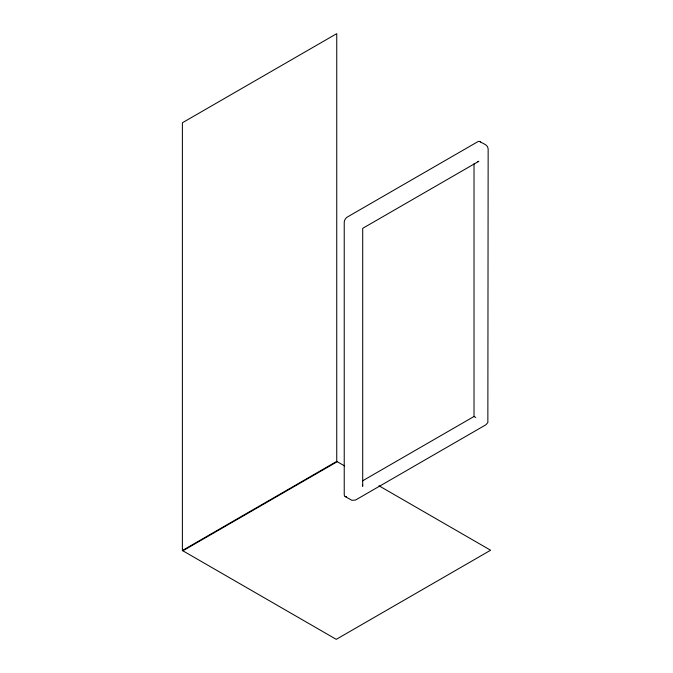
<?xml version="1.0" encoding="UTF-8"?>
<svg xmlns="http://www.w3.org/2000/svg" width="673" height="673" viewBox="0 0 673 673"><rect width="100%" height="100%" fill="white"/><g stroke="black" fill="none" stroke-linecap="round" stroke-linejoin="round"><path stroke-width="1.01" d="M336.744 461.4L336.744 33.65L182.391 122.764L182.391 550.514L336.744 461.4L344.483 465.876M182.871 550.792L337.223 461.678M362.411 480.926L474.019 416.486L475.761 417.487M477.721 161.756L478.848 161.276L362.705 228.332L362.705 486.327L362.554 485.107M479.891 141.549C482.617 143.66 487.992 144.527 488.152 148.842L487.858 422.518L485.965 424.747L355.58 500.022L351.853 500.308L345.14 496.514M378.975 485.78L490.609 550.236L336.256 639.35L182.391 550.514M474.019 163.724L474.019 416.486M480.379 142.003A4.366 2.524 -60 0 0 477.704 141.767L347.318 217.043A4.366 2.524 -60 0 0 344.231 222.393L344.231 494.512A4.366 2.524 -60 0 0 346.519 496.64"/></g></svg>
